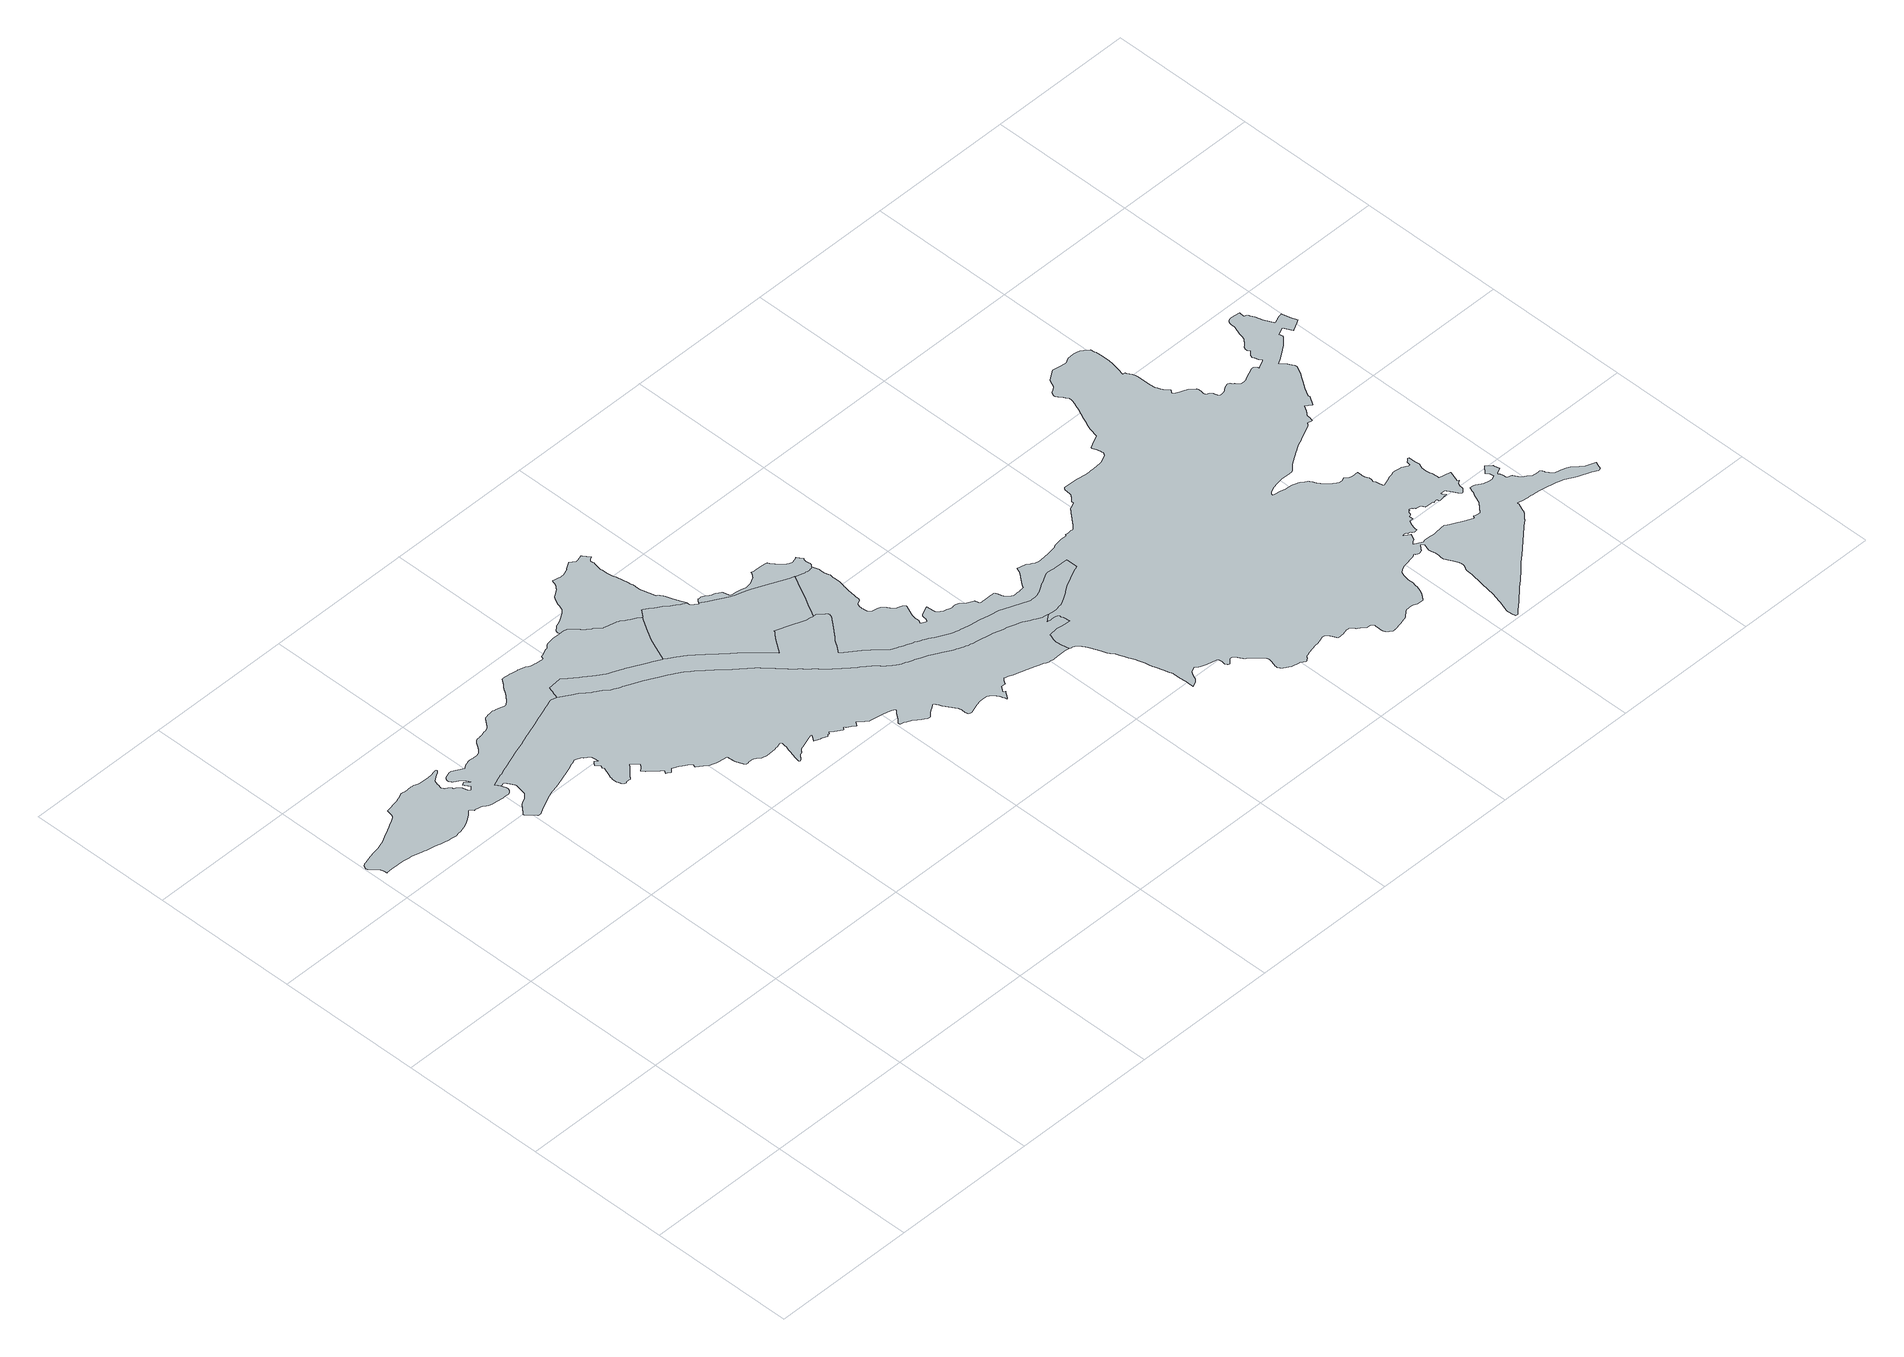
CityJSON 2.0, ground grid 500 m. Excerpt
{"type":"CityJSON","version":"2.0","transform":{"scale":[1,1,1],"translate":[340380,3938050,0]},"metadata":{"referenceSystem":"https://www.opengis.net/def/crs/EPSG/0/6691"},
"CityObjects":{
"object1":{"type":"GenericCityObject","attributes":{"function":"1","validFromType":"3","custodian":"津久井町","notificationNumber":"津久井町告示第1号","prefecture":"14","city":"14150","floorAreaRate":0.8},"geometry":[{"type":"MultiSurface","lod":"1","boundaries":[[[0,1,2,3,4,5,6,7,8,9,10,11,12,13,14,15,16,17,18,19,20,21,22,23,24,25,26,27,28,29,30,31,32,33,34,35,36,37,38,39,40,41,42,43,44,45,46,47,48,49,50,51,52,53,54,55,56,57,58,59,60,61,62,63,64,65,66,67,68,69,70,71,72,73,74,75,76,77,78,79,80,81,82,83,84,85,86,87,88,89,90,91,92,93,94,95,96,97,98,99,100,101,102,103,104,105,106,107,108,109,110,111,112,113,114,115,116,117,118,119,120,121,122,123,124,125,126,127,128,129,130,131,132,133,134,135,136,137,138,139,140,141,142,143,144,145,146,147,148,149,150,151,152,153,154,155,156,157,158,159,160,161,162,163,164,165,166,167,168,169,170,171,172,173,174,175,176,177,178,179,180,181,182,183,184,185,186,187,188,189,190,191,192,193,194,195,196,197,198,199,200,201,202,203,204,205,206,207,208,209,210,211,212,213,214,215,216,217,218,219,220,221,222,223,224,225,226,227,228,229,230,231,232,233,234,235,236,237,238,239,240,241,242,243,244,245,246,247,248,249,250,251,252,253,254,255,256,257,258,259,260,261,262,263,264,265,266,267,268,269,270,271,272,273,274,275,276,277,278,279,280,281,282,283,284,285,286,287,288,289,290,291,292,293,294,295,296,297,298,299,300,301,302,303,304,305,306,307,308,309,310,311,312,313,314,315,316,317,318,319,320,321,322,323,324,325,326,327,328,329,330,331,332,333,334,335,336,337,338,339,340,341,342,343,344,345,346,347,348,349,350,351,352,353,354,355,356,357,358,359,360,361,362,363,364,365,366,367,368,369,370,371,372,373,374,375,376,377,378,379,380,381,382,383,384,385,386,387,388,389,390,391,392,393,394,395,396,397,398,399,400,401,402,403,404,405,406,407,408,409,410,411,412,413,414,415,416,417,418,419,420,421,422,423,424,425,426,427,428,429,430,431,432,433,434,435,436,437,438,439,440,441,442,443,444,445,446,447,448,449,450,451,452,453,454,455,456,457,458,459,460,461,462,463]]]}]},
"object2":{"type":"GenericCityObject","attributes":{"function":"1","validFromType":"3","custodian":"津久井町","notificationNumber":"津久井町告示第1号","prefecture":"14","city":"14150","floorAreaRate":0.8},"geometry":[{"type":"MultiSurface","lod":"1","boundaries":[[[464,465,466,467,468,469,470,471,472,473,474,475,476,477,478,479,480,481,482,483,484,485,486,487,488,489,490,491,492,493,494,495,496,497,498,499,500,501,502,503,504,505,506,507,508,509,510,511,512,513,514,515,516,517,518,519,520,521,522,523,524,525,526,527,528,529,530,531,532,533,534,535,536,537,538,539,540,541,542,543,544,545,546,547,548,549,550,551,552,553,554,555,556,557,558,559,560,561,562,563,564,565,566,567,568,569,570,571,572,573,574,575,576,577,578,579,580,581,582,583,584,585,586,587,588,589,590,591,592,593,594,595,596,597,598]]]}]},
"object3":{"type":"GenericCityObject","attributes":{"function":"6","validFromType":"3","custodian":"津久井町","notificationNumber":"津久井町告示第1号","prefecture":"14","city":"14150","floorAreaRate":2},"geometry":[{"type":"MultiSurface","lod":"1","boundaries":[[[599,600,601,602,603,604,605,606,607,608,609,610,611,612,613,614,477,476,475,474,473,472,471,470,469,468,467,466,465,464,598,615,616,617,618,619,620,621,622,623,624,625,626,627,628,629,630,631,632,633,634,635,636,637,638,639,640,641,642,643,644,645,646,647,648,649,650,651,652,653,654,655,656,657,658]]]}]},
"object4":{"type":"GenericCityObject","attributes":{"function":"9","validFromType":"3","custodian":"津久井町","notificationNumber":"津久井町告示第1号","prefecture":"14","city":"14150","floorAreaRate":2},"geometry":[{"type":"MultiSurface","lod":"1","boundaries":[[[659,660,661,662,663,664,665,666,667,668,669,670,671,672,673,674,675,676,677,678,679,680,681,682,683,684,685,686,687,688,689,690,691,692,693,694,695,696,697,698,699,700,701,702,703,704,705,706,707,708,709,710,711,712,713,714,715,716,717,718,719,720,721,722,723,724,725,726,727,728,729,730,731,732,733,734,651,650,649,648,647,646,645,644,643,642,641,640,639,638,637,636,635,634,633,632,631,630,629,628,627,626,625,624,623,622,621,620,619,735,736,737,738,739,740,741,742,743,744,745,746,747,748,749,750,751,752,753,754,755,756,757,758,123,122,121,120,119,118,117,116,115,114,113,112,111,110,109,108,107,106,105,104,103,102,101,100,99,98,97,96,95,94,93,92,91,90,89,88,87,86,85,84,83,82,81,80,79,78,77,76,75,74,73,72,71,70,69,68,67,66,65,64,63,62,61,60,59,58,57,56,55,54,53,52,51,50,49,48,47,46,45,44,43,42,41,40,39,38,37,36,35,34,33,32,31,30,29,28,27,26,25,24,23,22,21,20,19,18,17,16,15,14,13,12,11,10,9,8,7,6,5,4,3,2,1,0,463,759,760,761,762,763,764,765,766,767,768,769,770,771,772,773,774,775,776,777,778,779,780,781,782,783]]]}]},
"object5":{"type":"GenericCityObject","attributes":{"function":"1","validFromType":"3","custodian":"津久井町","notificationNumber":"津久井町告示第1号","prefecture":"14","city":"14150","floorAreaRate":0.8},"geometry":[{"type":"MultiSurface","lod":"1","boundaries":[[[784,785,786,787,788,789,790,791,792,793,794,795,796,797,798,799,800,801,802,803,804,805,806,807,808,809,810,811,812,813,814,815,816,817,818,819,820,821,822,823,824,825,826,827,828,829,830,831,832,833,834,835,836,837,838,839,840,841,842,843,844,845,846,847,848,849,850,612,611,610,609,608,607,606,605,604,603,602,601,600,599,658,851,852,853,854,855,856,857,858,859,860,861,862,863,864]]]}]},
"object6":{"type":"GenericCityObject","attributes":{"function":"24","validFromType":"3","custodian":"神奈川県","notificationNumber":"神奈川県告示第160号","prefecture":"14","city":"14150"},"geometry":[{"type":"MultiSurface","lod":"1","boundaries":[[[520,521,522,523,524,525,526,527,528,529,530,531,532,533,534,535,536,537,538,539,540,541,542,543,544,545,546,547,548,549,550,551,552,553,554,555,556,557,558,559,560,561,562,563,865,866,867,868,869,870,871,872,873,874,875,876,877,878,879,880,881,882,883,884,885,886,887,888,889,890,891,892,893,894,895,896,897,898,899,900,901,902,903,904,905,906,907,908,909,910,911,912,913,914,915,916,917,918,919,920,921,922,923,924,925,926,927,928,929,930,931,932,933,934,935,936,937,938,939,940,941,942,943,944,945,946,947,948,949,950,951,952,953,954,955,956,957,958,959,960,961,962,963,964,965,966,967,968,969,970,971,972,973,974,975,976,977,978,979,980,981,982,983,984,985,986,987,988,989,990,991,992,993,994,995,996,997,998,999,1000,1001,1002,1003,1004,1005,1006,1007,1008,1009,1010,1011,1012,1013,1014,1015,1016,1017,1018,1019,1020,1021,1022,1023,1024,1025,1026,1027,1028,1029,1030,1031,1032,1033,1034,1035,1036,1037,1038,1039,1040,1041,1042,1043,1044,1045,1046,1047,1048,1049,1050,1051,1052,1053,1054,1055,1056,1057,1058,1059,1060,1061,1062,1063,1064,1065,1066,1067,1068,1069,1070,1071,1072,1073,1074,1075,1076,1077,1078,1079,1080,1081,1082,1083,1084,1085,1086,1087,1088,1089,1090,1091,1092,1093,1094,1095,1096,1097,1098,1099,1100,1101,1102,1103,1104,1105,1106,1107,1108,1109,1110,1111,1112,1113,1114,1115,1116,1117,1118,1119,1120,1121,1122,1123,1124,1125,1126,1127,1128,1129,1130,1131,1132,1133,1134,1135,1136,1137,1138,1139,1140,1141,1142,1143,1144,1145,1146,1147,1148,1149,1150,1151,1152,1153,1154,1155,1156,1157,1158,1159,1160,1161,1162,1163,1164,157,158,159,160,161,162,163,164,165,166,167,168,169,170,171,172,173,174,175,176,177,178,179,180,181,182,183,184,185,186,187,188,189,190,191,192,193,194,195,196,197,198,199,200,201,202,203,204,205,206,207,208,209,210,211,212,213,214,215,216,217,218,219,220,221,222,223,224,225,226,227,228,229,230,231,232,233,234,235,236,237,238,239,240,241,242,243,244,245,246,247,248,249,250,251,252,253,254,255,1165,256,257,258,259,260,261,262,263,264,265,266,267,268,269,270,271,272,273,274,275,276,277,278,279,280,281,282,283,284,285,286,287,288,289,290,291,292,293,294,295,296,297,298,299,300,301,302,303,304,305,306,307,308,309,310,311,312,313,314,315,316,317,318,319,320,321,322,323,324,325,326,327,328,329,330,331,332,333,334,335,336,337,338,339,340,341,342,343,344,345,346,347,348,349,350,351,352,353,354,355,356,357,358,359,360,361,362,363,364,365,366,367,368,369,370,371,372,373,374,375,376,377,378,379,380,381,382,383,384,385,386,387,388,389,390,391,392,393,394,395,396,397,398,399,400,401,402,403,404,405,406,407,408,409,410,411,412,413,414,415,416,417,418,419,420,421,422,423,424,425,426,427,428,429,430,431,1166,1167,1168,1169,1170,1171,1172,1173,1174,1175,1176,1177,1178,1179,1180,1181,1182,1183,1184,1185,1186,1187,1188,1189,1190,1191,1192,1193,1194,1195,1196,1197,1198,1199,1200,1201,1202,1203,1204,1205,1206,1207,1208,1209,1210,1211,1212,1213,1214,1215,1216,1217,1218,1219,1220,1221,1222,1223,1224,1225,1226,1227,1228,1229,1230,1231,1232,1233,1234,1235,1236,1237,1238,1239,1240,1241,1242,1243,1244,1245,1246,1247,1248,1249,1250,1251,1252,1253,1254,1255,1256,1257,1258,1259,1260,1261,1262,1263,1264,1265,1266,1267,1268,1269,1270,1271,1272,1273,1274,1275,1276,1277,1278,1279,1280,1281,1282,1283,1284,1285,1286,1287,1288,1289,1290,1291,1292,1293,1294,1295,1296,1297,1298,1299,1300,1301,1302,1303,1304,1305,1306,1307,1308,1309,1310,1311,1312,1313,1314,1315,1316,1317,1318,1319,1320,1321,1322,1323,1324,1325,1326,1327,1328,1329,1330,1331,1332,1333,1334,1335,1336,1337,1338,1339,1340,1341,1342,1343,1344,1345,1346,1347,1348,1349,1350,1351,1352,1353,1354,1355,1356,1357,1358,1359,1360,1361,1362,1363,1364,1365,1366,1367,1368,1369,1370,1371,1372,1373,1374,1375,1376,1377,1378,1379,1380,1381,1382,1383,1384,1385,1386,1387,1388,1389,1390,1391,1392,1393,1394,1395,1396,1397,1398,1399,1400,1401,1402,1403,1404,1405,1406,1407,1408,1409,1410,1411,1412,1413,1414,1415,1416,1417,1418,1419,1420,1421,1422,1423,1424,1425,1426,1427,1428,1429,1430,1431,1432,1433,1434,1435,1436,1437,1438,1439,1440,1441,1442,1443,1444,1445,1446,1447,1448,1449,1450,1451,1452,1453,1454,1455,1456,1457,1458,1459,1460,1461,1462,1463,1464,1465,1466,1467,1468,1469,1470,1471,1472,1473,1474,1475,1476,1477,1478,1479,1480,1481,1482,1483,1484,1485,1486,1487,1488,1489,1490,1491,1492,1493,1494,1495,1496,1497,1498,1499,1500,1501,1502,1503,1504,1505,1506,1507,1508,1509,1510,1511,1512,1513,1514,1515,1516,1517,1518,1519,1520,1521,1522,1523,1524,1525,1526,1527,1528,1529,1530,1531,1532,1533,1534,1535,1536,1537,1538,1539,1540,1541,1542,1543,1544,1545,1546,1547,1548,1549,1550,1551,1552,1553,1554,1555,1556,1557,1558,1559,1560,1561,1562,1563,1564,1565,1566,1567,1568,1569,1570,1571,1572,1573,1574,1575,1576,1577,1578,1579,1580,1581,1582,1583,1584,1585,1586,1587,1588,1589,1590,1591,1592,1593,1594,1595,1596,1597,1598,1599,1600,1601,1602,1603,1604,1605,1606,1607,1608,1609,1610,1611,1612,1613,1614,1615,1616,1617,1618,1619,1620,1621,1622,1623,1624,1625,1626,1627,1628,1629,1630,1631,1632,1633,1634,1635,1636,1637,1638,1639,1640,1641,1642,1643,1644,1645,1646,1647,1648,1649,1650,1651,1652,1653,1654,1655,1656,1657,1658,1659,1660,1661,1662,1663,1664,1665,1666,1667,1668,1669,1670,1671,1672,1673,1674,1675,1676,1677,1678,1679,1680,1681,1682,1683,1684,1685,1686,1687,1688,1689,1690,1691,1692,1693,1694,1695,1696,1697,1698,1699,1700,1701,1702,1703,1704,1705,1706,1707,1708,1709,1710,1711,1712,1713,1714,1715,1716,1717,1718,1719,1720,1721,1722,1723,1724,1725,1726,1727,1728,1729,1730,1731,1732,1733,1734,1735,1736,1737,1738,1739,1740,1741,1742,1743,1744,1745,1746,1747,1748,1749,1750,1751,1752,1753,1754,1755,1756,1757,1758,1759,1760,1761,1762,1763,1764,1765,1766,1767,1768,1769,1770,1771,1772,1773,1774,1775,1776,1777,1778,1779,1780,1781,1782,1783,1784,1785,1786,1787,1788,1789,1790,1791,1792,1793,1794,1795,1796,1797,1798,1799,1800,1801,1802,1803,1804,1805,1806,1807,1808,1809,1810,1811,1812,1813,1814,1815,1816,1817,1818,1819,1820,1821,1822,1823,1824,1825,1826,1827,1828,1829,1830,1831,1832,1833,1834,1835,1836,1837,1838,1839,1840,1841,1842,1843,1844,1845,1846,1847,1848,1849,1850,1851,1852,1853,1854,1855,1856,1857,1858,1859,1860,1861,1862,1863,1864,1865,1866,1867,1868,1869,1870,1871,1872,1873,1874,1875,1876,1877,1878,1879,1880,1881,1882,1883,1884,1885,1886,1887,1888,1889,1890,1891,1892,1893,1894,1895,1896,1897,1898,1899,1900,1901,1902,1903,1904,1905,1906,1907,1908,1909,1910,1911,1912,1913,1914,1915,1916,1917,1918,1919,1920,1921,1922,1923,1924,1925,1926,1927,1928,1929,1930,1931,1932,1933,1934,1935,1936,1937,1938,1939,1940,1941,1942,1943,1944,1945,1946,1947,1948,1949,1950,1951,1952,1953,1954,1955,1956,1957,1958,1959,1960,1961,1962,1963,1964,1965,1966,1967,1968,1969,1970,1971,1972,1973,1974,1975,1976,1977,1978,1979,1980,1981,1982,1983,1984,1985,1986,1987,1988,1989,1990,1991,1992,1993,1994,1995,1996,1997,1998,1999,2000,2001,2002,2003,2004,2005,2006,2007,2008,2009,2010,2011,2012,2013,2014,2015,2016,2017,2018,2019,2020,2021,2022,2023,2024,2025,2026,2027,2028,2029,2030,2031,2032,2033,2034,2035,2036,2037,2038,2039,2040,2041,2042,2043,2044,2045,2046,2047,2048,2049,2050,2051,2052,2053,2054,2055,2056,2057,2058,2059,2060,2061,2062,2063,2064,2065,2066,2067,2068,2069,2070,2071,2072,2073,2074,2075,2076,2077,2078,2079,2080,2081,2082,2083,2084,2085,2086,2087,2088,2089,2090,2091,2092,2093,2094,2095,2096,2097,2098,2099,2100,2101,2102,2103,2104,2105,2106,2107,2108,2109,2110,2111,2112,2113,2114,2115,2116,2117,2118,2119,2120,2121,2122,2123,2124,2125,2126,2127,2128,2129,2130,2131,2132,2133,2134,2135,2136,2137,2138,2139,2140,2141,2142,2143,2144,2145,2146,2147,2148,2149,2150,2151,2152,2153,2154,2155,2156,2157,2158,2159,2160,2161,2162,2163,2164,2165,2166,2167,2168,2169,2170,2171,2172,2173,2174,2175,2176,2177,2178,2179,2180,2181,2182,2183,2184,2185,2186,2187,2188,2189,2190,2191,2192,2193,2194,2195,2196,2197,2198,2199,2200,2201,2202,2203,2204,2205,2206,2207,2208,2209,864,784,785,786,787,788,789,790,791,792,793,794,795,796,797,798,799,800,801,802,803,804,805,806,807,808,809,810,811,812,813,814,815,816,817,818,819,820,821,822,823,824,825,826,827,828,829,830,831,832,833,834,835,836,837,838,839,840,841,842,843,844,845,846,847,848,849,850,612,613,614,477,478,479,480,481,482,483,484,485,486,487,488,489,490,491,492,493,494,495,496,497,498,499,500,501,502,503,504,505,506,507,508,509,510,511,512,513,514,515,516,517,518,519]]]}]}
},
"vertices":[
[2131,986,0],[2121,988,0],[2116,989,0],[2110,991,0],[2099,996,0],[2090,1001,0],[2082,1005,0],[2076,1008,0],[2069,1013,0],[2061,1017,0],[2052,1020,0],[2041,1024,0],[2036,1025,0],[2032,1027,0],[2014,1033,0],[2010,1034,0],[2008,1034,0],[1993,1038,0],[1984,1040,0],[1966,1046,0],[1965,1046,0],[1914,1055,0],[1898,1058,0],[1893,1060,0],[1888,1061,0],[1883,1062,0],[1876,1064,0],[1870,1066,0],[1863,1069,0],[1855,1072,0],[1848,1075,0],[1845,1076,0],[1840,1079,0],[1835,1082,0],[1828,1085,0],[1815,1092,0],[1808,1096,0],[1785,1108,0],[1773,1115,0],[1759,1121,0],[1755,1122,0],[1751,1124,0],[1733,1131,0],[1726,1133,0],[1713,1139,0],[1705,1142,0],[1694,1147,0],[1687,1150,0],[1680,1154,0],[1661,1168,0],[1657,1172,0],[1647,1181,0],[1643,1186,0],[1640,1190,0],[1636,1193,0],[1627,1202,0],[1615,1213,0],[1600,1224,0],[1595,1228,0],[1580,1240,0],[1559,1257,0],[1553,1262,0],[1542,1272,0],[1539,1275,0],[1528,1286,0],[1510,1305,0],[1498,1318,0],[1490,1325,0],[1486,1329,0],[1478,1338,0],[1469,1347,0],[1458,1358,0],[1448,1369,0],[1444,1373,0],[1435,1384,0],[1425,1396,0],[1418,1405,0],[1411,1412,0],[1404,1420,0],[1396,1429,0],[1386,1439,0],[1381,1443,0],[1377,1447,0],[1370,1454,0],[1360,1462,0],[1357,1465,0],[1353,1469,0],[1337,1483,0],[1301,1515,0],[1298,1518,0],[1260,1553,0],[1256,1556,0],[1255,1557,0],[1250,1561,0],[1248,1563,0],[1232,1576,0],[1225,1580,0],[1224,1580,0],[1209,1589,0],[1199,1596,0],[1190,1600,0],[1158,1617,0],[1156,1618,0],[1121,1635,0],[1082,1654,0],[1076,1656,0],[1072,1658,0],[1064,1661,0],[1062,1662,0],[1053,1665,0],[1039,1672,0],[1031,1676,0],[1021,1684,0],[1020,1685,0],[1012,1691,0],[991,1706,0],[990,1706,0],[986,1708,0],[972,1719,0],[955,1732,0],[937,1743,0],[936,1743,0],[929,1748,0],[900,1765,0],[892,1769,0],[885,1771,0],[880,1771,0],[875,1770,0],[852,1762,0],[850,1761,0],[820,1751,0],[798,1743,0],[777,1736,0],[742,1724,0],[720,1716,0],[710,1712,0],[709,1712,0],[704,1710,0],[702,1710,0],[696,1707,0],[695,1707,0],[678,1701,0],[677,1701,0],[670,1699,0],[659,1695,0],[646,1690,0],[629,1685,0],[604,1676,0],[600,1674,0],[570,1664,0],[559,1660,0],[555,1659,0],[539,1654,0],[532,1651,0],[531,1651,0],[524,1648,0],[514,1644,0],[523,1626,0],[538,1631,0],[547,1613,0],[555,1601,0],[556,1598,0],[552,1576,0],[549,1557,0],[546,1554,0],[539,1547,0],[536,1544,0],[532,1541,0],[518,1535,0],[509,1529,0],[488,1504,0],[483,1499,0],[483,1498,0],[484,1496,0],[498,1479,0],[510,1464,0],[519,1464,0],[540,1476,0],[558,1484,0],[583,1496,0],[608,1505,0],[614,1506,0],[639,1512,0],[668,1521,0],[691,1529,0],[693,1530,0],[697,1532,0],[710,1536,0],[728,1543,0],[733,1544,0],[740,1547,0],[747,1550,0],[772,1541,0],[772,1536,0],[792,1524,0],[792,1516,0],[795,1497,0],[784,1504,0],[779,1499,0],[773,1492,0],[783,1480,0],[784,1476,0],[781,1469,0],[784,1462,0],[774,1434,0],[770,1426,0],[770,1424,0],[769,1420,0],[768,1414,0],[767,1407,0],[768,1399,0],[770,1392,0],[773,1385,0],[776,1380,0],[779,1378,0],[784,1376,0],[785,1377,0],[787,1378,0],[795,1379,0],[797,1379,0],[802,1378,0],[814,1391,0],[819,1396,0],[835,1412,0],[838,1415,0],[846,1423,0],[850,1420,0],[870,1400,0],[858,1388,0],[849,1380,0],[856,1372,0],[858,1369,0],[879,1348,0],[888,1340,0],[898,1332,0],[892,1322,0],[901,1316,0],[906,1313,0],[908,1315,0],[909,1316,0],[918,1324,0],[944,1311,0],[948,1309,0],[968,1295,0],[974,1290,0],[971,1282,0],[970,1278,0],[980,1271,0],[1000,1256,0],[1004,1254,0],[1015,1249,0],[1025,1246,0],[1035,1244,0],[1044,1243,0],[1051,1242,0],[1065,1242,0],[1067,1211,0],[1077,1187,0],[1078,1184,0],[1079,1183,0],[1080,1183,0],[1081,1182,0],[1083,1181,0],[1088,1180,0],[1092,1182,0],[1099,1182,0],[1107,1181,0],[1111,1180,0],[1119,1177,0],[1126,1171,0],[1129,1168,0],[1131,1167,0],[1150,1163,0],[1152,1163,0],[1161,1163,0],[1172,1163,0],[1182,1164,0],[1191,1166,0],[1195,1167,0],[1202,1169,0],[1211,1171,0],[1213,1171,0],[1215,1170,0],[1217,1168,0],[1216,1163,0],[1215,1162,0],[1215,1159,0],[1214,1154,0],[1213,1146,0],[1210,1134,0],[1207,1124,0],[1204,1112,0],[1203,1108,0],[1200,1100,0],[1198,1089,0],[1197,1085,0],[1197,1081,0],[1198,1079,0],[1200,1078,0],[1203,1080,0],[1204,1081,0],[1217,1094,0],[1221,1097,0],[1227,1099,0],[1229,1100,0],[1229,1103,0],[1230,1104,0],[1237,1110,0],[1253,1116,0],[1279,1124,0],[1297,1129,0],[1299,1129,0],[1301,1129,0],[1296,1121,0],[1287,1108,0],[1306,1099,0],[1307,1100,0],[1328,1091,0],[1334,1098,0],[1337,1097,0],[1339,1096,0],[1343,1102,0],[1356,1092,0],[1379,1078,0],[1381,1079,0],[1386,1086,0],[1387,1086,0],[1393,1079,0],[1405,1071,0],[1413,1066,0],[1418,1062,0],[1427,1075,0],[1428,1077,0],[1432,1073,0],[1433,1071,0],[1440,1065,0],[1448,1058,0],[1458,1048,0],[1464,1048,0],[1485,1045,0],[1503,1041,0],[1518,1038,0],[1534,1033,0],[1546,1027,0],[1545,1025,0],[1542,1022,0],[1540,1019,0],[1538,1017,0],[1535,1014,0],[1530,1008,0],[1526,1002,0],[1525,1001,0],[1522,996,0],[1517,991,0],[1512,985,0],[1511,984,0],[1510,981,0],[1511,978,0],[1513,976,0],[1516,975,0],[1522,974,0],[1530,970,0],[1544,963,0],[1557,954,0],[1568,945,0],[1580,937,0],[1583,935,0],[1587,935,0],[1590,935,0],[1592,935,0],[1603,945,0],[1612,952,0],[1623,958,0],[1635,967,0],[1646,950,0],[1650,942,0],[1675,900,0],[1676,897,0],[1677,895,0],[1676,886,0],[1676,875,0],[1678,870,0],[1679,867,0],[1682,864,0],[1686,863,0],[1689,862,0],[1695,863,0],[1722,873,0],[1738,877,0],[1751,877,0],[1767,877,0],[1774,873,0],[1783,865,0],[1789,857,0],[1794,849,0],[1797,841,0],[1799,833,0],[1800,826,0],[1804,830,0],[1813,842,0],[1816,847,0],[1820,852,0],[1813,856,0],[1825,875,0],[1842,875,0],[1843,877,0],[1845,882,0],[1851,889,0],[1853,892,0],[1856,894,0],[1862,892,0],[1865,891,0],[1869,890,0],[1873,889,0],[1885,884,0],[1909,877,0],[1941,866,0],[1958,860,0],[1967,857,0],[1983,852,0],[1987,850,0],[1996,847,0],[2001,847,0],[2012,845,0],[2017,845,0],[2026,845,0],[2037,846,0],[2046,846,0],[2054,846,0],[2061,846,0],[2069,845,0],[2076,843,0],[2070,870,0],[2069,887,0],[2069,891,0],[2069,895,0],[2070,900,0],[2070,903,0],[2072,907,0],[2073,910,0],[2075,915,0],[2077,920,0],[2077,923,0],[2082,924,0],[2089,925,0],[2098,926,0],[2110,927,0],[2118,926,0],[2125,925,0],[2131,924,0],[2138,923,0],[2159,923,0],[2157,946,0],[2152,949,0],[2153,957,0],[2152,959,0],[2149,961,0],[2146,963,0],[2142,964,0],[2132,964,0],[2125,964,0],[2117,965,0],[2109,966,0],[2135,985,0],
[1324,1837,0],[1331,1845,0],[1335,1843,0],[1350,1833,0],[1359,1827,0],[1363,1823,0],[1370,1818,0],[1382,1810,0],[1397,1798,0],[1401,1796,0],[1414,1787,0],[1426,1779,0],[1431,1776,0],[1443,1768,0],[1443,1770,0],[1442,1774,0],[1435,1790,0],[1425,1815,0],[1420,1828,0],[1418,1833,0],[1416,1838,0],[1413,1842,0],[1410,1847,0],[1408,1849,0],[1406,1851,0],[1405,1852,0],[1403,1853,0],[1401,1856,0],[1390,1898,0],[1388,1907,0],[1388,1917,0],[1388,1933,0],[1386,1942,0],[1385,1948,0],[1381,1973,0],[1379,1986,0],[1377,1992,0],[1374,2003,0],[1372,2013,0],[1371,2021,0],[1370,2041,0],[1369,2046,0],[1372,2061,0],[1375,2076,0],[1375,2077,0],[1375,2079,0],[1373,2088,0],[1372,2090,0],[1379,2096,0],[1387,2101,0],[1371,2124,0],[1369,2125,0],[1362,2122,0],[1351,2119,0],[1344,2118,0],[1327,2132,0],[1325,2131,0],[1303,2118,0],[1302,2114,0],[1279,2107,0],[1274,2106,0],[1272,2106,0],[1267,2106,0],[1259,2108,0],[1242,2112,0],[1240,2112,0],[1239,2112,0],[1238,2111,0],[1236,2108,0],[1235,2100,0],[1233,2096,0],[1231,2091,0],[1227,2086,0],[1219,2077,0],[1215,2074,0],[1206,2068,0],[1205,2068,0],[1195,2062,0],[1190,2055,0],[1189,2052,0],[1180,2034,0],[1178,2024,0],[1174,2012,0],[1173,2011,0],[1170,2008,0],[1162,2000,0],[1155,1994,0],[1137,1984,0],[1127,1978,0],[1122,1976,0],[1115,1974,0],[1112,1973,0],[1107,1969,0],[1097,1960,0],[1096,1958,0],[1095,1954,0],[1095,1950,0],[1095,1949,0],[1096,1949,0],[1097,1947,0],[1100,1946,0],[1110,1945,0],[1122,1942,0],[1126,1941,0],[1129,1939,0],[1132,1935,0],[1140,1926,0],[1150,1914,0],[1156,1907,0],[1161,1902,0],[1170,1895,0],[1174,1893,0],[1182,1889,0],[1185,1886,0],[1186,1885,0],[1198,1874,0],[1198,1872,0],[1199,1871,0],[1202,1871,0],[1215,1868,0],[1219,1867,0],[1234,1863,0],[1242,1861,0],[1247,1860,0],[1250,1858,0],[1253,1857,0],[1260,1853,0],[1264,1850,0],[1267,1848,0],[1272,1845,0],[1281,1839,0],[1287,1836,0],[1297,1830,0],[1309,1822,0],[1312,1821,0],
[1727,1625,0],[1698,1638,0],[1672,1649,0],[1645,1661,0],[1611,1675,0],[1606,1677,0],[1585,1684,0],[1566,1691,0],[1552,1696,0],[1534,1706,0],[1508,1721,0],[1491,1730,0],[1474,1740,0],[1467,1745,0],[1465,1742,0],[1442,1758,0],[1304,1808,0],[1286,1779,0],[1263,1738,0],[1249,1707,0],[1228,1656,0],[1239,1650,0],[1261,1636,0],[1270,1630,0],[1286,1618,0],[1287,1617,0],[1305,1602,0],[1318,1590,0],[1326,1583,0],[1343,1567,0],[1346,1565,0],[1355,1556,0],[1372,1541,0],[1380,1534,0],[1395,1520,0],[1415,1502,0],[1426,1492,0],[1432,1486,0],[1443,1475,0],[1449,1468,0],[1456,1460,0],[1464,1451,0],[1468,1447,0],[1480,1433,0],[1510,1476,0],[1526,1496,0],[1532,1503,0],[1534,1508,0],[1557,1500,0],[1574,1494,0],[1633,1472,0],[1645,1471,0],[1657,1468,0],[1659,1470,0],[1664,1481,0],[1681,1513,0],[1697,1542,0],[1712,1570,0],[1726,1597,0],[1739,1622,0],
[2253,1107,0],[2252,1106,0],[2242,1101,0],[2218,1088,0],[2213,1086,0],[2200,1078,0],[2183,1069,0],[2178,1067,0],[2170,1064,0],[2169,1063,0],[2164,1062,0],[2160,1062,0],[2156,1062,0],[2147,1062,0],[2143,1062,0],[2111,1074,0],[2095,1080,0],[2086,1083,0],[2048,1099,0],[2015,1105,0],[1982,1112,0],[1948,1117,0],[1941,1118,0],[1929,1120,0],[1914,1124,0],[1909,1125,0],[1899,1127,0],[1895,1128,0],[1888,1130,0],[1878,1135,0],[1872,1138,0],[1840,1154,0],[1831,1159,0],[1829,1160,0],[1823,1164,0],[1818,1166,0],[1813,1169,0],[1807,1172,0],[1803,1174,0],[1789,1180,0],[1784,1183,0],[1779,1184,0],[1775,1186,0],[1763,1191,0],[1751,1195,0],[1745,1198,0],[1738,1201,0],[1731,1203,0],[1724,1206,0],[1716,1211,0],[1704,1219,0],[1700,1223,0],[1684,1239,0],[1679,1244,0],[1673,1251,0],[1662,1260,0],[1657,1265,0],[1653,1268,0],[1622,1292,0],[1601,1308,0],[1598,1311,0],[1603,1318,0],[1615,1334,0],[1622,1343,0],[1626,1349,0],[1627,1352,0],[1638,1363,0],[1655,1383,0],[1672,1404,0],[1692,1430,0],[1694,1435,0],[1695,1439,0],[1694,1444,0],[1689,1450,0],[1675,1461,0],[1668,1467,0],[1226,1657,0],[1202,1670,0],[1181,1680,0],[1146,1697,0],[1123,1708,0],[1120,1710,0],[1109,1715,0],[1089,1723,0],[1071,1730,0],[1070,1731,0],[1061,1737,0],[1054,1741,0],[1036,1755,0],[1012,1772,0],[1005,1777,0],[991,1788,0],[978,1798,0],[965,1809,0],[961,1813,0],[913,1809,0],[910,1797,0],[909,1792,0],[905,1782,0],[904,1777,0],[2148,984,0],[2164,984,0],[2169,984,0],[2183,987,0],[2188,987,0],[2202,993,0],[2212,999,0],[2222,1005,0],[2233,1012,0],[2236,1015,0],[2243,1020,0],[2258,1029,0],[2271,1036,0],[2285,1043,0],[2285,1044,0],[2307,1054,0],[2316,1058,0],[2331,1063,0],[2335,1065,0],[2335,1104,0],[2288,1105,0],[2285,1105,0],[2276,1107,0],[2262,1108,0],[2255,1108,0],
[1801,1616,0],[1803,1617,0],[1805,1619,0],[1806,1621,0],[1807,1622,0],[1807,1624,0],[1808,1627,0],[1807,1635,0],[1806,1642,0],[1807,1649,0],[1807,1652,0],[1808,1653,0],[1810,1655,0],[1809,1658,0],[1797,1674,0],[1794,1671,0],[1776,1666,0],[1767,1670,0],[1753,1679,0],[1747,1684,0],[1740,1692,0],[1735,1699,0],[1729,1706,0],[1723,1718,0],[1717,1720,0],[1707,1720,0],[1686,1722,0],[1680,1722,0],[1675,1722,0],[1663,1724,0],[1662,1721,0],[1660,1717,0],[1656,1711,0],[1654,1708,0],[1651,1705,0],[1645,1702,0],[1638,1698,0],[1634,1695,0],[1627,1693,0],[1619,1691,0],[1614,1690,0],[1610,1690,0],[1606,1690,0],[1602,1692,0],[1590,1695,0],[1586,1696,0],[1573,1699,0],[1560,1699,0],[1551,1702,0],[1551,1709,0],[1546,1726,0],[1544,1728,0],[1532,1735,0],[1529,1736,0],[1524,1738,0],[1518,1741,0],[1511,1743,0],[1500,1752,0],[1489,1757,0],[1485,1757,0],[1479,1757,0],[1478,1757,0],[1477,1756,0],[1475,1755,0],[1473,1753,0],[1471,1751,0],[1468,1746,0],[1741,1621,0],[1765,1614,0],[1770,1612,0],[1774,1611,0],[1777,1611,0],[1780,1610,0],[1783,1610,0],[1786,1610,0],[1789,1610,0],[1792,1611,0],[1795,1611,0],[1798,1612,0],[1800,1613,0],[1802,1614,0],
[1095,1944,0],[1082,1944,0],[1068,1944,0],[1055,1943,0],[1048,1942,0],[1040,1940,0],[1036,1937,0],[1026,1929,0],[1023,1928,0],[1020,1928,0],[1007,1922,0],[996,1918,0],[991,1916,0],[990,1913,0],[989,1911,0],[988,1908,0],[987,1907,0],[987,1905,0],[979,1906,0],[965,1908,0],[959,1908,0],[954,1909,0],[949,1910,0],[942,1912,0],[937,1914,0],[927,1919,0],[908,1925,0],[902,1927,0],[901,1926,0],[884,1929,0],[875,1931,0],[868,1932,0],[857,1933,0],[851,1933,0],[845,1932,0],[843,1933,0],[842,1930,0],[839,1926,0],[837,1923,0],[828,1911,0],[825,1908,0],[817,1898,0],[815,1895,0],[808,1885,0],[800,1874,0],[797,1871,0],[793,1865,0],[789,1861,0],[785,1857,0],[777,1852,0],[773,1851,0],[767,1851,0],[763,1852,0],[757,1853,0],[741,1858,0],[736,1859,0],[730,1860,0],[718,1860,0],[710,1859,0],[703,1857,0],[697,1856,0],[695,1855,0],[693,1853,0],[679,1836,0],[677,1833,0],[675,1829,0],[671,1826,0],[668,1823,0],[663,1821,0],[656,1818,0],[650,1817,0],[645,1816,0],[634,1813,0],[629,1813,0],[625,1812,0],[619,1812,0],[617,1811,0],[614,1811,0],[610,1809,0],[607,1806,0],[604,1803,0],[602,1801,0],[599,1796,0],[596,1791,0],[591,1784,0],[588,1779,0],[586,1777,0],[582,1773,0],[579,1771,0],[576,1769,0],[573,1767,0],[570,1766,0],[566,1765,0],[560,1765,0],[552,1765,0],[547,1765,0],[544,1766,0],[538,1766,0],[535,1766,0],[532,1765,0],[530,1765,0],[527,1764,0],[524,1763,0],[520,1762,0],[517,1761,0],[511,1758,0],[508,1756,0],[503,1752,0],[466,1772,0],[457,1772,0],[445,1769,0],[439,1766,0],[434,1761,0],[431,1757,0],[431,1752,0],[431,1749,0],[434,1745,0],[436,1742,0],[439,1738,0],[446,1733,0],[453,1729,0],[462,1722,0],[469,1714,0],[475,1700,0],[463,1709,0],[458,1715,0],[453,1712,0],[450,1710,0],[452,1704,0],[462,1687,0],[450,1676,0],[444,1681,0],[443,1685,0],[439,1702,0],[437,1704,0],[427,1715,0],[419,1718,0],[419,1722,0],[418,1725,0],[416,1727,0],[410,1731,0],[408,1732,0],[404,1734,0],[403,1734,0],[400,1739,0],[397,1742,0],[397,1743,0],[397,1747,0],[399,1760,0],[399,1762,0],[402,1773,0],[404,1777,0],[405,1779,0],[407,1781,0],[409,1782,0],[413,1785,0],[416,1787,0],[419,1789,0],[434,1797,0],[439,1803,0],[440,1803,0],[440,1805,0],[440,1806,0],[439,1807,0],[438,1807,0],[435,1807,0],[410,1802,0],[408,1802,0],[404,1802,0],[385,1803,0],[379,1803,0],[367,1803,0],[356,1806,0],[354,1807,0],[352,1808,0],[351,1809,0],[350,1810,0],[346,1810,0],[344,1810,0],[339,1810,0],[326,1809,0],[324,1809,0],[315,1810,0],[307,1812,0],[302,1812,0],[300,1812,0],[299,1811,0],[280,1804,0],[275,1803,0],[267,1800,0],[254,1797,0],[247,1796,0],[240,1794,0],[235,1793,0],[223,1790,0],[221,1790,0],[220,1790,0],[216,1768,0],[215,1766,0],[214,1763,0],[211,1760,0],[206,1758,0],[198,1753,0],[183,1745,0],[175,1741,0],[163,1735,0],[151,1729,0],[138,1722,0],[127,1716,0],[117,1711,0],[112,1709,0],[109,1708,0],[90,1703,0],[67,1697,0],[48,1693,0],[31,1689,0],[23,1686,0],[19,1686,0],[16,1685,0],[15,1684,0],[11,1682,0],[10,1681,0],[7,1677,0],[6,1674,0],[5,1672,0],[5,1671,0],[5,1668,0],[6,1665,0],[6,1663,0],[8,1661,0],[11,1659,0],[11,1658,0],[12,1658,0],[15,1655,0],[20,1649,0],[21,1648,0],[26,1641,0],[30,1634,0],[32,1629,0],[33,1625,0],[34,1621,0],[35,1616,0],[35,1613,0],[36,1613,0],[56,1614,0],[61,1614,0],[82,1614,0],[88,1614,0],[100,1614,0],[107,1613,0],[124,1611,0],[132,1609,0],[140,1607,0],[148,1605,0],[167,1600,0],[174,1599,0],[180,1597,0],[194,1594,0],[208,1591,0],[220,1588,0],[229,1585,0],[242,1582,0],[251,1580,0],[257,1579,0],[270,1578,0],[284,1577,0],[295,1579,0],[306,1580,0],[322,1585,0],[327,1586,0],[335,1590,0],[344,1594,0],[355,1600,0],[370,1610,0],[381,1622,0],[386,1625,0],[397,1611,0],[401,1612,0],[428,1607,0],[430,1605,0],[433,1602,0],[434,1600,0],[437,1599,0],[440,1597,0],[445,1595,0],[453,1593,0],[458,1592,0],[462,1592,0],[468,1591,0],[492,1589,0],[500,1589,0],[512,1588,0],[519,1591,0],[522,1594,0],[525,1597,0],[528,1601,0],[529,1605,0],[529,1609,0],[529,1613,0],[524,1623,0],[1067,1219,0],[2082,842,0],[2087,840,0],[2093,838,0],[2098,835,0],[2102,832,0],[2104,829,0],[2106,827,0],[2108,823,0],[2111,819,0],[2119,801,0],[2133,770,0],[2140,752,0],[2144,744,0],[2152,731,0],[2158,717,0],[2163,707,0],[2168,693,0],[2173,681,0],[2176,675,0],[2178,666,0],[2181,657,0],[2184,648,0],[2186,640,0],[2188,630,0],[2191,619,0],[2192,618,0],[2194,608,0],[2199,591,0],[2201,586,0],[2206,566,0],[2210,555,0],[2210,546,0],[2210,541,0],[2211,529,0],[2213,505,0],[2213,497,0],[2212,477,0],[2229,485,0],[2238,493,0],[2246,511,0],[2253,522,0],[2264,526,0],[2273,532,0],[2274,530,0],[2281,521,0],[2286,518,0],[2306,512,0],[2335,505,0],[2339,504,0],[2342,502,0],[2344,499,0],[2345,488,0],[2344,486,0],[2343,483,0],[2343,476,0],[2344,473,0],[2347,469,0],[2348,468,0],[2353,466,0],[2354,466,0],[2363,476,0],[2368,480,0],[2370,481,0],[2376,481,0],[2379,480,0],[2381,478,0],[2385,474,0],[2388,468,0],[2392,462,0],[2396,454,0],[2403,447,0],[2421,430,0],[2430,420,0],[2440,411,0],[2441,409,0],[2445,404,0],[2447,396,0],[2446,390,0],[2440,372,0],[2438,367,0],[2438,357,0],[2439,354,0],[2442,349,0],[2448,343,0],[2470,329,0],[2492,324,0],[2496,324,0],[2500,324,0],[2506,319,0],[2515,314,0],[2517,314,0],[2518,315,0],[2525,320,0],[2529,326,0],[2531,328,0],[2539,330,0],[2546,333,0],[2564,338,0],[2583,342,0],[2591,343,0],[2600,345,0],[2613,349,0],[2619,351,0],[2623,351,0],[2627,350,0],[2629,349,0],[2632,348,0],[2635,344,0],[2638,338,0],[2644,326,0],[2647,320,0],[2649,317,0],[2651,316,0],[2652,316,0],[2653,315,0],[2657,315,0],[2661,316,0],[2662,316,0],[2668,317,0],[2682,320,0],[2688,321,0],[2696,321,0],[2701,320,0],[2704,318,0],[2705,316,0],[2712,307,0],[2715,304,0],[2723,298,0],[2735,288,0],[2738,286,0],[2743,285,0],[2752,285,0],[2755,284,0],[2757,282,0],[2758,281,0],[2759,279,0],[2760,277,0],[2760,275,0],[2760,270,0],[2760,269,0],[2759,255,0],[2759,249,0],[2760,243,0],[2761,240,0],[2762,237,0],[2765,234,0],[2771,228,0],[2777,223,0],[2780,222,0],[2782,221,0],[2785,221,0],[2787,221,0],[2790,222,0],[2792,222,0],[2813,227,0],[2818,228,0],[2826,230,0],[2835,232,0],[2841,234,0],[2844,235,0],[2846,237,0],[2850,240,0],[2857,246,0],[2863,251,0],[2868,254,0],[2871,255,0],[2879,255,0],[2885,256,0],[2893,255,0],[2898,254,0],[2909,250,0],[2912,249,0],[2918,248,0],[2923,248,0],[2927,248,0],[2930,248,0],[2932,249,0],[2935,252,0],[2940,259,0],[2946,268,0],[2951,277,0],[2956,289,0],[2960,299,0],[2961,307,0],[2961,310,0],[2963,318,0],[2963,327,0],[2962,337,0],[2966,357,0],[2969,366,0],[2972,372,0],[2980,379,0],[2992,385,0],[2994,386,0],[3011,389,0],[3027,392,0],[3034,393,0],[3040,394,0],[3045,397,0],[3050,401,0],[3053,395,0],[3059,392,0],[3063,391,0],[3068,391,0],[3072,393,0],[3074,394,0],[3077,396,0],[3082,402,0],[3090,413,0],[3102,406,0],[3099,400,0],[3098,399,0],[3095,388,0],[3093,381,0],[3093,378,0],[3094,371,0],[3097,358,0],[3097,355,0],[3097,346,0],[3096,338,0],[3096,334,0],[3096,327,0],[3096,323,0],[3102,311,0],[3109,298,0],[3114,287,0],[3117,281,0],[3118,278,0],[3119,273,0],[3118,263,0],[3117,259,0],[3112,251,0],[3111,249,0],[3110,246,0],[3109,243,0],[3109,239,0],[3108,226,0],[3107,219,0],[3105,205,0],[3103,191,0],[3100,176,0],[3094,139,0],[3092,125,0],[3090,115,0],[3089,109,0],[3087,104,0],[3086,99,0],[3085,95,0],[3081,82,0],[3075,65,0],[3072,56,0],[3070,47,0],[3068,40,0],[3070,20,0],[3073,11,0],[3079,10,0],[3090,20,0],[3106,34,0],[3120,46,0],[3123,48,0],[3133,58,0],[3148,70,0],[3163,84,0],[3186,104,0],[3217,132,0],[3239,152,0],[3266,175,0],[3283,190,0],[3288,194,0],[3304,208,0],[3334,235,0],[3346,244,0],[3347,245,0],[3354,251,0],[3375,269,0],[3381,275,0],[3384,278,0],[3389,283,0],[3394,289,0],[3398,295,0],[3400,300,0],[3402,307,0],[3406,315,0],[3407,317,0],[3411,328,0],[3411,333,0],[3415,332,0],[3430,329,0],[3449,326,0],[3460,326,0],[3466,325,0],[3490,322,0],[3510,319,0],[3518,318,0],[3533,315,0],[3550,311,0],[3560,308,0],[3568,306,0],[3576,303,0],[3594,293,0],[3600,289,0],[3612,285,0],[3621,281,0],[3641,273,0],[3653,268,0],[3660,265,0],[3665,262,0],[3672,258,0],[3674,257,0],[3681,260,0],[3687,276,0],[3691,286,0],[3659,298,0],[3645,309,0],[3631,320,0],[3626,325,0],[3614,331,0],[3599,337,0],[3576,342,0],[3570,347,0],[3570,349,0],[3568,351,0],[3565,355,0],[3562,358,0],[3560,360,0],[3559,363,0],[3559,367,0],[3557,374,0],[3554,376,0],[3552,378,0],[3549,378,0],[3545,378,0],[3535,379,0],[3528,380,0],[3525,380,0],[3521,382,0],[3511,390,0],[3505,394,0],[3498,399,0],[3491,408,0],[3483,422,0],[3467,429,0],[3466,442,0],[3463,453,0],[3459,455,0],[3460,458,0],[3461,462,0],[3478,469,0],[3474,489,0],[3474,491,0],[3456,508,0],[3435,485,0],[3436,484,0],[3442,476,0],[3445,458,0],[3435,454,0],[3433,453,0],[3431,453,0],[3422,454,0],[3407,457,0],[3402,458,0],[3396,461,0],[3381,471,0],[3377,473,0],[3370,474,0],[3361,474,0],[3360,468,0],[3358,464,0],[3355,454,0],[3348,444,0],[3336,414,0],[3334,412,0],[3307,382,0],[3294,383,0],[3290,383,0],[3285,385,0],[3284,386,0],[3281,381,0],[3279,377,0],[3277,378,0],[3252,391,0],[3224,405,0],[3201,417,0],[3197,419,0],[3192,419,0],[3188,419,0],[3183,419,0],[3163,416,0],[3155,415,0],[3147,415,0],[3139,416,0],[3119,418,0],[3116,418,0],[3111,417,0],[3106,415,0],[3077,431,0],[3086,439,0],[3093,442,0],[3103,462,0],[3096,467,0],[3092,470,0],[3089,472,0],[3086,474,0],[3079,478,0],[3080,479,0],[3084,478,0],[3091,478,0],[3100,476,0],[3101,471,0],[3109,471,0],[3110,471,0],[3111,470,0],[3111,469,0],[3112,466,0],[3116,464,0],[3119,463,0],[3123,463,0],[3128,464,0],[3129,466,0],[3129,470,0],[3130,478,0],[3134,489,0],[3139,501,0],[3142,505,0],[3145,504,0],[3153,504,0],[3154,519,0],[3157,519,0],[3158,519,0],[3160,520,0],[3162,522,0],[3164,524,0],[3164,527,0],[3165,529,0],[3165,532,0],[3166,532,0],[3166,533,0],[3167,534,0],[3168,534,0],[3168,535,0],[3169,535,0],[3172,534,0],[3172,536,0],[3173,539,0],[3180,539,0],[3182,538,0],[3184,537,0],[3185,534,0],[3187,532,0],[3189,532,0],[3191,532,0],[3191,531,0],[3191,529,0],[3192,528,0],[3194,527,0],[3201,526,0],[3208,525,0],[3215,512,0],[3236,511,0],[3239,511,0],[3244,511,0],[3246,508,0],[3250,509,0],[3257,510,0],[3259,510,0],[3261,503,0],[3262,501,0],[3264,500,0],[3276,502,0],[3287,505,0],[3288,503,0],[3292,504,0],[3293,505,0],[3291,507,0],[3287,513,0],[3285,519,0],[3303,519,0],[3303,518,0],[3304,514,0],[3310,505,0],[3315,498,0],[3319,492,0],[3323,485,0],[3327,479,0],[3331,476,0],[3333,477,0],[3335,479,0],[3340,483,0],[3344,488,0],[3346,494,0],[3347,502,0],[3348,506,0],[3351,513,0],[3361,519,0],[3356,522,0],[3368,559,0],[3327,568,0],[3328,571,0],[3329,575,0],[3329,580,0],[3327,595,0],[3325,601,0],[3323,612,0],[3322,615,0],[3323,633,0],[3330,650,0],[3327,667,0],[3328,688,0],[3324,690,0],[3322,687,0],[3317,682,0],[3313,680,0],[3310,665,0],[3304,666,0],[3296,669,0],[3284,675,0],[3272,678,0],[3262,679,0],[3253,679,0],[3242,675,0],[3234,673,0],[3230,672,0],[3218,667,0],[3205,662,0],[3196,661,0],[3194,661,0],[3193,666,0],[3191,678,0],[3189,688,0],[3185,692,0],[3183,694,0],[3185,696,0],[3187,700,0],[3187,704,0],[3189,707,0],[3188,713,0],[3185,719,0],[3182,722,0],[3181,736,0],[3181,740,0],[3181,752,0],[3163,752,0],[3155,753,0],[3151,755,0],[3136,766,0],[3125,760,0],[3112,761,0],[3108,765,0],[3103,768,0],[3099,771,0],[3095,774,0],[3090,779,0],[3080,789,0],[3073,798,0],[3067,809,0],[3062,818,0],[3059,823,0],[3056,827,0],[3053,830,0],[3048,835,0],[3038,842,0],[3035,843,0],[3031,846,0],[3023,848,0],[3017,850,0],[3013,851,0],[2996,853,0],[2988,854,0],[2969,858,0],[2953,861,0],[2943,863,0],[2941,863,0],[2942,867,0],[2942,870,0],[2943,870,0],[2944,871,0],[2947,874,0],[2956,878,0],[2967,883,0],[2969,884,0],[2981,887,0],[3009,891,0],[3041,891,0],[3050,892,0],[3055,894,0],[3070,908,0],[3072,911,0],[3073,912,0],[3116,939,0],[3126,945,0],[3133,949,0],[3143,955,0],[3161,963,0],[3172,969,0],[3194,978,0],[3210,986,0],[3218,990,0],[3224,995,0],[3227,1000,0],[3238,998,0],[3239,998,0],[3241,999,0],[3243,997,0],[3244,997,0],[3245,998,0],[3246,1002,0],[3247,1005,0],[3248,1008,0],[3248,1012,0],[3248,1014,0],[3248,1017,0],[3247,1019,0],[3261,1037,0],[3272,1055,0],[3292,1041,0],[3311,1072,0],[3308,1075,0],[3325,1105,0],[3342,1129,0],[3353,1146,0],[3360,1156,0],[3368,1170,0],[3374,1182,0],[3374,1185,0],[3374,1188,0],[3373,1192,0],[3369,1200,0],[3362,1212,0],[3353,1222,0],[3344,1231,0],[3360,1240,0],[3387,1257,0],[3410,1274,0],[3426,1289,0],[3434,1298,0],[3437,1302,0],[3434,1315,0],[3461,1327,0],[3476,1296,0],[3477,1297,0],[3504,1311,0],[3515,1317,0],[3507,1341,0],[3499,1369,0],[3496,1368,0],[3492,1367,0],[3480,1363,0],[3477,1361,0],[3475,1360,0],[3468,1358,0],[3464,1356,0],[3462,1355,0],[3444,1390,0],[3438,1415,0],[3435,1422,0],[3432,1426,0],[3430,1432,0],[3428,1435,0],[3426,1438,0],[3417,1439,0],[3420,1459,0],[3390,1461,0],[3386,1461,0],[3383,1461,0],[3380,1460,0],[3376,1458,0],[3372,1455,0],[3369,1448,0],[3368,1440,0],[3367,1428,0],[3365,1420,0],[3358,1398,0],[3355,1386,0],[3351,1373,0],[3345,1367,0],[3341,1361,0],[3332,1353,0],[3331,1352,0],[3328,1351,0],[3323,1343,0],[3323,1342,0],[3323,1334,0],[3328,1326,0],[3326,1324,0],[3323,1321,0],[3315,1312,0],[3314,1310,0],[3313,1307,0],[3313,1304,0],[3313,1303,0],[3315,1297,0],[3320,1285,0],[3325,1275,0],[3323,1272,0],[3298,1259,0],[3295,1257,0],[3294,1257,0],[3294,1260,0],[3294,1264,0],[3288,1270,0],[3285,1272,0],[3282,1273,0],[3276,1271,0],[3244,1258,0],[3234,1253,0],[3230,1251,0],[3227,1250,0],[3223,1250,0],[3219,1250,0],[3216,1250,0],[3213,1251,0],[3210,1252,0],[3209,1253,0],[3206,1255,0],[3199,1264,0],[3194,1269,0],[3191,1273,0],[3189,1275,0],[3187,1276,0],[3185,1278,0],[3183,1278,0],[3182,1278,0],[3173,1275,0],[3161,1268,0],[3157,1265,0],[3151,1262,0],[3147,1261,0],[3144,1261,0],[3141,1261,0],[3137,1261,0],[3134,1262,0],[3132,1264,0],[3130,1268,0],[3127,1277,0],[3126,1280,0],[3124,1283,0],[3122,1286,0],[3120,1288,0],[3117,1289,0],[3114,1291,0],[3110,1293,0],[3108,1297,0],[3106,1298,0],[3106,1300,0],[3108,1314,0],[3108,1323,0],[3107,1326,0],[3107,1328,0],[3096,1336,0],[3095,1338,0],[3092,1341,0],[3088,1344,0],[3073,1351,0],[3064,1354,0],[3054,1359,0],[3047,1363,0],[3042,1367,0],[3051,1380,0],[3046,1384,0],[3043,1387,0],[3037,1397,0],[3033,1404,0],[3029,1413,0],[3026,1420,0],[3024,1436,0],[3024,1454,0],[3025,1470,0],[3025,1485,0],[3023,1494,0],[3019,1504,0],[3011,1519,0],[3010,1522,0],[3002,1524,0],[3007,1549,0],[3013,1578,0],[3014,1583,0],[3014,1586,0],[3015,1593,0],[3015,1605,0],[3015,1623,0],[3013,1637,0],[3013,1641,0],[3013,1643,0],[3011,1648,0],[3010,1652,0],[3009,1661,0],[3006,1663,0],[3001,1668,0],[2995,1673,0],[2985,1680,0],[2978,1683,0],[2963,1685,0],[2941,1684,0],[2939,1683,0],[2937,1682,0],[2934,1681,0],[2930,1678,0],[2928,1677,0],[2920,1674,0],[2908,1675,0],[2903,1676,0],[2888,1678,0],[2878,1681,0],[2875,1682,0],[2872,1681,0],[2860,1673,0],[2845,1663,0],[2837,1657,0],[2831,1642,0],[2825,1631,0],[2815,1623,0],[2807,1619,0],[2804,1617,0],[2799,1609,0],[2799,1604,0],[2800,1600,0],[2804,1593,0],[2810,1586,0],[2817,1575,0],[2822,1564,0],[2822,1553,0],[2818,1539,0],[2814,1530,0],[2808,1515,0],[2800,1497,0],[2791,1478,0],[2786,1465,0],[2779,1450,0],[2776,1441,0],[2774,1437,0],[2772,1428,0],[2770,1418,0],[2768,1414,0],[2765,1403,0],[2765,1401,0],[2766,1400,0],[2764,1399,0],[2753,1395,0],[2732,1385,0],[2720,1378,0],[2719,1374,0],[2721,1368,0],[2723,1362,0],[2728,1350,0],[2728,1344,0],[2728,1339,0],[2728,1336,0],[2726,1333,0],[2724,1331,0],[2723,1328,0],[2718,1324,0],[2708,1320,0],[2696,1315,0],[2691,1314,0],[2677,1313,0],[2663,1312,0],[2648,1311,0],[2644,1311,0],[2629,1311,0],[2618,1313,0],[2605,1314,0],[2595,1315,0],[2563,1317,0],[2559,1317,0],[2547,1317,0],[2544,1315,0],[2542,1313,0],[2541,1310,0],[2540,1299,0],[2540,1291,0],[2538,1283,0],[2528,1271,0],[2520,1264,0],[2519,1254,0],[2503,1248,0],[2501,1245,0],[2497,1246,0],[2486,1233,0],[2458,1200,0],[2451,1191,0],[2444,1183,0],[2439,1179,0],[2433,1180,0],[2431,1180,0],[2427,1180,0],[2424,1179,0],[2420,1178,0],[2416,1178,0],[2414,1178,0],[2409,1181,0],[2408,1179,0],[2405,1174,0],[2400,1175,0],[2397,1175,0],[2388,1176,0],[2377,1174,0],[2371,1173,0],[2362,1171,0],[2355,1170,0],[2350,1168,0],[2346,1166,0],[2336,1163,0],[2318,1160,0],[2302,1159,0],[2286,1158,0],[2275,1157,0],[2260,1162,0],[2255,1166,0],[2250,1168,0],[2240,1176,0],[2211,1183,0],[2206,1170,0],[2204,1166,0],[2194,1154,0],[2191,1150,0],[2185,1142,0],[2178,1134,0],[2173,1126,0],[2168,1120,0],[2166,1114,0],[2163,1114,0],[2159,1114,0],[2152,1113,0],[2147,1112,0],[2144,1112,0],[2141,1112,0],[2139,1112,0],[2131,1111,0],[2124,1111,0],[2110,1119,0],[2104,1124,0],[2100,1132,0],[2097,1138,0],[2095,1150,0],[2093,1153,0],[2092,1156,0],[2090,1158,0],[2088,1159,0],[2084,1159,0],[2077,1160,0],[2066,1160,0],[2034,1160,0],[2032,1161,0],[2030,1170,0],[2029,1174,0],[2027,1177,0],[2024,1179,0],[2018,1182,0],[2006,1187,0],[1998,1193,0],[1993,1199,0],[1989,1202,0],[1985,1204,0],[1980,1206,0],[1977,1207,0],[1971,1206,0],[1963,1204,0],[1957,1206,0],[1947,1209,0],[1937,1212,0],[1928,1217,0],[1919,1223,0],[1917,1227,0],[1915,1237,0],[1914,1246,0],[1914,1260,0],[1903,1256,0],[1882,1246,0],[1878,1242,0],[1876,1234,0],[1876,1231,0],[1876,1228,0],[1873,1219,0],[1871,1216,0],[1868,1218,0],[1857,1223,0],[1851,1225,0],[1857,1238,0],[1856,1243,0],[1856,1250,0],[1858,1260,0],[1859,1266,0],[1866,1283,0],[1870,1293,0],[1872,1298,0],[1874,1301,0],[1874,1305,0],[1874,1306,0],[1867,1312,0],[1854,1317,0],[1848,1319,0],[1844,1322,0],[1840,1326,0],[1831,1341,0],[1825,1348,0],[1819,1353,0],[1814,1355,0],[1810,1357,0],[1803,1359,0],[1796,1360,0],[1789,1362,0],[1785,1364,0],[1781,1369,0],[1780,1373,0],[1779,1376,0],[1779,1377,0],[1779,1380,0],[1779,1385,0],[1778,1390,0],[1778,1395,0],[1779,1402,0],[1781,1408,0],[1783,1412,0],[1796,1418,0],[1798,1419,0],[1798,1420,0],[1800,1424,0],[1801,1438,0],[1803,1449,0],[1803,1454,0],[1804,1459,0],[1805,1470,0],[1807,1483,0],[1808,1487,0],[1808,1491,0],[1809,1493,0],[1810,1498,0],[1811,1502,0],[1811,1505,0],[1812,1512,0],[1813,1521,0],[1813,1525,0],[1813,1532,0],[1813,1540,0],[1814,1547,0],[1815,1552,0],[1812,1558,0],[1810,1566,0],[1808,1575,0],[1808,1582,0],[1808,1588,0],[1809,1591,0],[1807,1595,0],[1805,1600,0]
]}
